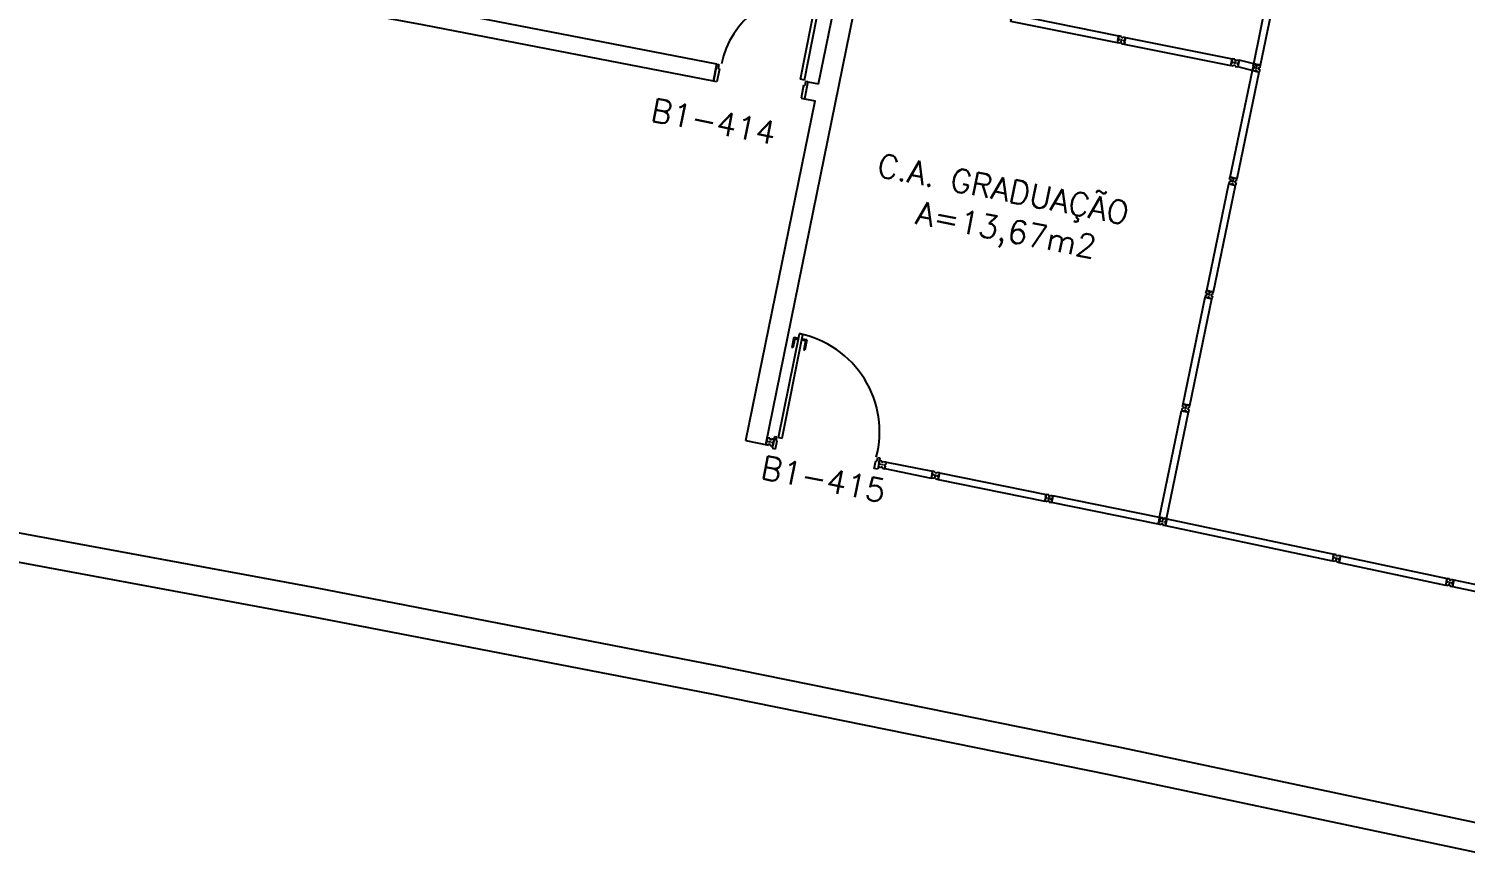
# Model space of a CAD drawing. Extents: x 26 to 324, y 73 to 188.
# Drawn here: x 254.72 to 267.13, y 152.65 to 159.82 of the extents above; entities that cross this region are included whole.
import ezdxf

# ---------------------------------------------------------------- set-up
doc = ezdxf.new("R2010")
doc.units = 0
doc.header["$LTSCALE"] = 0.01
doc.header["$MEASUREMENT"] = 0
doc.layers.get('0').update_dxf_attribs({"linetype": 'CONTINUOUS'})
for name, color, linetype in [('ALV', 2, 'CONTINUOUS'), ('BANC', 2, 'CONTINUOUS'), ('DIV', 2, 'CONTINUOUS'), ('PORTA', 2, 'CONTINUOUS'), ('TEXTO', 2, 'CONTINUOUS'), ('TEXTO-ENDEREÇO', 2, 'CONTINUOUS'), ('ÁREA', 2, 'CONTINUOUS')]:
    doc.layers.add(name, color=color, linetype=linetype)
doc.styles.add('UNB-100', font='simplex.shx', dxfattribs={"height": 0.2})
doc.styles.add('UNB-100-1', font='simplex.shx', dxfattribs={"height": 0.2})

# ---------------------------------------------------------------- blocks, each defined once
blk = doc.blocks.new('PDV2E-SLC')
at = {"layer": 'DIV', "color": 1}
for p, q in [((0.023, 0.925), (0.063, 0.925)), ((0.023, 0.925), (0.023, 0.835)), ((0.033, 0.915), (0.063, 0.915)), ((0.033, 0.915), (0.033, 0.835)), ((0.138, 0.925), (0.097, 0.925)), ((0.128, 0.915), (0.097, 0.915)), ((0.128, 0.915), (0.128, 0.835)), ((0.138, 0.925), (0.138, 0.835)), ((0.033, 0.835), (0.023, 0.835)), ((0.128, 0.835), (0.137, 0.835))]:
    blk.add_line(p, q, dxfattribs=at)
at = {"layer": 'DIV'}
for p, q in [((0.065, 0.05), (0.065, 0.965)), ((0.095, 0.965), (0.065, 0.965)), ((0.095, 0.05), (0.095, 0.965)), ((0.049, 0.05), (0.029, 0.05)), ((0.029, 0.05), (0.029, 0.035)), ((0.029, 0.035), (0.029, -0.035)), ((0.049, 0.02), (0.049, 0.05)), ((0.049, 0.02), (0.059, 0.02)), ((0.059, -0.05), (0.059, 0.02)), ((0.065, 0.05), (0.095, 0.05)), ((0.928, -0.05), (0.928, 0.02)), ((0.938, 0.02), (0.928, 0.02)), ((0.938, 0.05), (0.958, 0.05)), ((0.938, 0.02), (0.938, 0.05)), ((0.958, 0.05), (0.958, 0.035)), ((0.958, 0.035), (0.958, -0.035)), ((0.029, -0.035), (0.029, -0.05)), ((0.029, -0.05), (0.059, -0.05)), ((0.958, -0.05), (0.928, -0.05)), ((0.958, -0.035), (0.958, -0.05))]:
    blk.add_line(p, q, dxfattribs=at)
at = {"layer": 'DIV', "color": 1}
blk.add_arc((0.062, 0.1), 0.865, 356.6786, 90, dxfattribs=at)
blk = doc.blocks.new('MTT-SLC')
for p, q in [((-0.008, 0.03), (-0.03, 0.03)), ((-0.03, 0.03), (-0.03, 0.006)), ((-0.0185, 0.006), (-0.03, 0.006)), ((-0.0185, -0.006), (-0.0185, 0.006)), ((-0.008, 0.03), (-0.008, 0.02)), ((-0.008, 0.02), (0.008, 0.02)), ((-0.0051, 0), (0.0051, 0)), ((0, -0.0051), (0, 0.0051)), ((0.008, 0.03), (0.03, 0.03)), ((0.008, 0.03), (0.008, 0.02)), ((0.0205, -0.006), (0.0205, 0.006)), ((0.0205, 0.006), (0.03, 0.006)), ((0.03, 0.006), (0.03, 0.03)), ((-0.03, -0.03), (-0.03, -0.006)), ((-0.0185, -0.006), (-0.03, -0.006)), ((-0.008, -0.03), (-0.03, -0.03)), ((-0.008, -0.02), (0.008, -0.02)), ((-0.008, -0.03), (-0.008, -0.02)), ((0.008, -0.03), (0.008, -0.02)), ((0.008, -0.03), (0.03, -0.03)), ((0.0205, -0.006), (0.03, -0.006)), ((0.03, -0.006), (0.03, -0.03))]:
    blk.add_line(p, q)
blk = doc.blocks.new('DIVMT-SLC')
for p, q in [((-0.03, 0.03), (-0.03, 0.006)), ((-0.008, 0.03), (-0.03, 0.03)), ((-0.0185, 0.006), (-0.03, 0.006)), ((-0.0185, -0.006), (-0.0185, 0.006)), ((-0.008, 0.03), (-0.008, 0.02)), ((-0.008, 0.02), (0.008, 0.02)), ((-0.0051, 0), (0.0051, 0)), ((0.0051, 0), (-0.0051, 0)), ((-0.0051, 0), (0.0051, 0)), ((0, -0.0051), (0, 0.0051)), ((0, 0.0051), (0, -0.0051)), ((0.008, 0.03), (0.008, 0.02)), ((0.008, 0.03), (0.03, 0.03)), ((0.0205, 0.006), (0.03, 0.006)), ((0.0205, -0.006), (0.0205, 0.006)), ((0.0205, 0.006), (0.0205, -0.006)), ((0.0205, 0.006), (0.03, 0.006)), ((0.97, 0.03), (0.03, 0.03)), ((0.03, 0.006), (0.03, 0.03)), ((0.03, -0.03), (0.03, 0.03)), ((0.03, -0.005), (0.03, 0.005)), ((0.97, -0.03), (0.97, 0.03)), ((0.97, 0.03), (0.97, 0.009)), ((0.97, 0.009), (0.97, 0.027)), ((0.9795, 0.006), (0.97, 0.006)), ((0.97, -0.005), (0.97, 0.005)), ((0.9795, 0.006), (0.9795, -0.006)), ((1.0051, 0), (0.9949, 0)), ((1, 0.0051), (1, -0.0051)), ((-0.0185, -0.006), (-0.03, -0.006)), ((-0.03, -0.03), (-0.03, -0.006)), ((-0.008, -0.03), (-0.03, -0.03)), ((-0.008, -0.03), (-0.008, -0.02)), ((-0.008, -0.02), (0.008, -0.02)), ((0.008, -0.03), (0.008, -0.02)), ((0.008, -0.03), (0.03, -0.03)), ((0.0205, -0.006), (0.03, -0.006)), ((0.0205, -0.006), (0.03, -0.006)), ((0.03, -0.006), (0.03, -0.03)), ((0.97, -0.03), (0.03, -0.03)), ((0.9795, -0.006), (0.97, -0.006)), ((0.97, -0.009), (0.97, -0.027))]:
    blk.add_line(p, q)
blk = doc.blocks.new('DIV-SLC')
for p, q in [((-0.0051, 0), (0.0051, 0)), ((0, -0.0051), (0, 0.0051)), ((0.0205, 0.006), (0.03, 0.006)), ((0.0205, -0.006), (0.0205, 0.006)), ((0.03, 0.03), (0.97, 0.03)), ((0.03, 0.03), (0.03, -0.03)), ((0.03, 0.009), (0.03, 0.027)), ((0.03, 0.005), (0.03, -0.005)), ((0.97, 0.03), (0.97, -0.03)), ((0.9795, 0.006), (0.97, 0.006)), ((0.97, 0.005), (0.97, -0.005)), ((0.9795, -0.006), (0.9795, 0.006)), ((1.0051, 0), (0.9949, 0)), ((0.9949, 0), (1.0051, 0)), ((1, -0.0051), (1, 0.0051)), ((0.0205, -0.006), (0.03, -0.006)), ((0.03, -0.03), (0.03, -0.009)), ((0.03, -0.009), (0.03, -0.027)), ((0.03, -0.03), (0.97, -0.03)), ((0.9795, -0.006), (0.97, -0.006))]:
    blk.add_line(p, q)
blk = doc.blocks.new('PD80-SLC')
for p, q in [((-0.777, 0.01), (-0.777, -0.03)), ((-0.777, 0.01), (-0.687, 0.01)), ((-0.687, 0), (-0.687, 0.01)), ((-0.075, 0), (0.075, 0)), ((-0.075, 0), (-0.075, -0.02)), ((0.075, -0.03), (0.075, 0)), ((-0.817, -0.065), (-0.817, -0.03)), ((-0.085, -0.03), (-0.817, -0.03)), ((-0.085, -0.065), (-0.817, -0.065)), ((-0.777, -0.105), (-0.777, -0.065)), ((-0.777, -0.105), (-0.687, -0.105)), ((-0.767, 0), (-0.767, -0.03)), ((-0.767, 0), (-0.687, 0)), ((-0.767, -0.095), (-0.767, -0.065)), ((-0.767, -0.095), (-0.687, -0.095)), ((-0.687, -0.095), (-0.687, -0.105)), ((-0.085, -0.03), (-0.085, -0.065)), ((-0.075, -0.02), (-0.04, -0.02)), ((-0.04, -0.03), (-0.04, -0.02)), ((-0.04, -0.03), (0.075, -0.03)), ((-0.075, -0.781), (-0.04, -0.781)), ((-0.075, -0.801), (-0.075, -0.781)), ((-0.075, -0.801), (0.075, -0.801)), ((-0.075, -0.802), (0.075, -0.802)), ((-0.04, -0.771), (0.075, -0.771)), ((-0.04, -0.771), (-0.04, -0.781)), ((0.075, -0.771), (0.075, -0.801))]:
    blk.add_line(p, q)
blk.add_arc((-0.085, -0.03), 0.731, 182.6571, 270)

msp = doc.modelspace()

# ---------------------------------------------------------------- linework, layer by layer
at = {"layer": 'ALV'}
for p, q in [((261.092, 156.228), (262.714, 164.209)), ((261.546, 159.343), (262.513, 164.095)), ((260.667, 159.513), (258.243, 159.983)), ((260.638, 159.366), (260.667, 159.513)), ((261.454, 159.36), (261.425, 159.213)), ((261.454, 159.36), (261.546, 159.343)), ((260.919, 156.264), (261.516, 159.196)), ((261.425, 159.213), (261.516, 159.196))]:
    msp.add_line(p, q, dxfattribs=at)
msp.add_lwpolyline([(260.638, 159.366), (258.125, 159.853), (255.571, 160.326)], dxfattribs=at)
at = {"layer": 'BANC'}
for p, q in [((257.201, 154.99), (253.741, 155.631)), ((257.156, 154.744), (253.696, 155.385)), ((260.657, 154.32), (257.203, 154.99)), ((260.61, 154.074), (257.156, 154.744)), ((264.108, 153.62), (260.659, 154.319)), ((264.058, 153.375), (260.61, 154.074)), ((267.552, 152.891), (264.11, 153.62)), ((267.5, 152.647), (264.058, 153.375))]:
    msp.add_line(p, q, dxfattribs=at)
at = {"layer": 'DIV'}
for p, q in [((265.108, 159.501), (265.113, 159.525)), ((265.129, 159.497), (265.108, 159.501)), ((265.124, 159.522), (265.113, 159.525)), ((265.12, 159.56), (265.115, 159.537)), ((265.126, 159.534), (265.115, 159.537)), ((265.141, 159.556), (265.12, 159.56)), ((265.126, 159.534), (265.124, 159.522)), ((265.129, 159.497), (265.131, 159.507)), ((265.131, 159.507), (265.147, 159.503)), ((265.138, 159.526), (265.148, 159.524)), ((265.148, 159.524), (265.138, 159.526)), ((265.138, 159.526), (265.148, 159.524)), ((265.141, 159.556), (265.139, 159.546)), ((265.139, 159.546), (265.155, 159.543)), ((265.142, 159.52), (265.144, 159.53)), ((265.144, 159.53), (265.142, 159.52)), ((265.145, 159.494), (265.147, 159.503)), ((265.145, 159.494), (265.167, 159.489)), ((265.157, 159.552), (265.155, 159.543)), ((265.157, 159.552), (265.179, 159.548)), ((265.162, 159.515), (265.165, 159.526)), ((265.165, 159.526), (265.162, 159.515)), ((265.162, 159.515), (265.172, 159.513)), ((265.162, 159.515), (265.172, 159.513)), ((265.165, 159.526), (265.174, 159.525)), ((265.165, 159.526), (265.174, 159.525)), ((265.179, 159.548), (265.167, 159.489)), ((265.172, 159.513), (265.167, 159.489)), ((265.293, 159.458), (265.167, 159.489)), ((265.174, 159.524), (265.172, 159.514)), ((265.174, 159.525), (265.179, 159.548)), ((265.305, 159.517), (265.179, 159.548)), ((265.305, 159.517), (265.293, 159.458)), ((265.301, 159.496), (265.305, 159.514)), ((260.919, 156.264), (261.114, 156.224)), ((261.122, 156.253), (261.132, 156.251)), ((261.126, 156.247), (261.128, 156.257)), ((261.146, 156.242), (261.149, 156.254)), ((261.146, 156.242), (261.156, 156.24)), ((261.149, 156.254), (261.158, 156.252)), ((261.163, 156.275), (261.151, 156.217)), ((261.151, 156.217), (261.155, 156.237)), ((261.155, 156.237), (261.151, 156.219)), ((261.158, 156.251), (261.156, 156.241)), ((261.159, 156.255), (261.162, 156.272)), ((262.12, 156.02), (262.52, 155.939)), ((262.132, 156.077), (262.532, 155.998)), ((262.532, 155.998), (262.52, 155.939)), ((262.527, 155.973), (262.525, 155.963)), ((262.528, 155.974), (262.532, 155.998)), ((262.537, 155.972), (262.528, 155.974)), ((262.537, 155.972), (262.528, 155.974)), ((262.554, 155.993), (262.532, 155.998)), ((262.535, 155.96), (262.537, 155.972)), ((262.537, 155.972), (262.535, 155.96)), ((262.554, 155.993), (262.552, 155.983)), ((262.568, 155.98), (262.552, 155.983)), ((262.555, 155.957), (262.557, 155.967)), ((262.557, 155.967), (262.555, 155.957)), ((262.57, 155.99), (262.568, 155.98)), ((262.57, 155.99), (262.591, 155.986)), ((262.591, 155.986), (262.586, 155.962)), ((262.525, 155.962), (262.52, 155.939)), ((262.542, 155.934), (262.52, 155.939)), ((262.535, 155.96), (262.525, 155.962)), ((262.535, 155.96), (262.525, 155.962)), ((262.542, 155.934), (262.544, 155.944)), ((262.56, 155.941), (262.544, 155.944)), ((262.561, 155.961), (262.551, 155.963)), ((262.551, 155.963), (262.561, 155.961)), ((262.561, 155.961), (262.551, 155.963)), ((262.558, 155.931), (262.56, 155.941)), ((262.558, 155.931), (262.579, 155.927)), ((262.575, 155.964), (262.573, 155.953)), ((262.573, 155.953), (262.584, 155.95)), ((262.575, 155.964), (262.586, 155.962)), ((262.579, 155.927), (262.584, 155.95)), ((264.514, 155.565), (264.524, 155.563)), ((264.518, 155.559), (264.52, 155.569)), ((264.538, 155.554), (264.54, 155.566)), ((264.538, 155.554), (264.547, 155.552)), ((264.54, 155.566), (264.549, 155.564)), ((264.554, 155.587), (264.542, 155.529)), ((264.542, 155.529), (264.546, 155.549)), ((264.542, 155.529), (265.984, 155.223)), ((264.546, 155.549), (264.543, 155.531)), ((264.549, 155.563), (264.547, 155.553)), ((264.55, 155.567), (264.554, 155.584)), ((264.554, 155.587), (265.997, 155.282)), ((265.997, 155.282), (265.984, 155.223)), ((265.989, 155.247), (265.984, 155.223)), ((266.006, 155.219), (265.984, 155.223)), ((265.999, 155.245), (265.989, 155.247)), ((265.999, 155.245), (265.989, 155.247)), ((265.992, 155.257), (265.99, 155.248)), ((265.992, 155.258), (265.997, 155.282)), ((266.001, 155.256), (265.992, 155.258)), ((266.001, 155.256), (265.992, 155.258)), ((266.018, 155.277), (265.997, 155.282)), ((265.999, 155.245), (266.001, 155.256)), ((266.001, 155.256), (265.999, 155.245)), ((266.006, 155.219), (266.008, 155.228)), ((266.024, 155.225), (266.008, 155.228)), ((266.025, 155.245), (266.015, 155.247)), ((266.015, 155.247), (266.025, 155.245)), ((266.025, 155.245), (266.015, 155.247)), ((266.018, 155.277), (266.016, 155.268)), ((266.032, 155.264), (266.016, 155.268)), ((266.019, 155.241), (266.021, 155.251)), ((266.021, 155.251), (266.019, 155.241)), ((266.022, 155.215), (266.024, 155.225)), ((266.034, 155.274), (266.032, 155.264)), ((266.034, 155.274), (266.056, 155.269)), ((266.039, 155.248), (266.037, 155.237)), ((266.037, 155.237), (266.048, 155.234)), ((266.039, 155.248), (266.051, 155.246)), ((266.043, 155.211), (266.048, 155.234)), ((266.056, 155.269), (266.051, 155.246)), ((266.022, 155.215), (266.043, 155.211))]:
    msp.add_line(p, q, dxfattribs=at)

# ---------------------------------------------------------------- block references
for name, p, rotation in [('DIVMT-SLC', (265.529, 160.461), 258.455120507288), ('DIV-SLC', (264.163, 159.721), 168.6452035252611), ('MTT-SLC', (264.163, 159.721), 167.2477197906963), ('DIVMT-SLC', (265.329, 159.481), 258.3130319865706), ('DIVMT-SLC', (265.125, 158.502), 258.3130319865706), ('DIVMT-SLC', (264.92, 157.523), 258.3604506451483), ('PDV2E-SLC', (261.128, 156.252), 348.636528111543), ('DIVMT-SLC', (264.718, 156.544), 258.3163629525587), ('MTT-SLC', (261.127, 156.252), 348.6157019818994), ('MTT-SLC', (262.096, 156.055), 168.4551205072851), ('DIVMT-SLC', (263.536, 155.762), 168.5546596204563), ('MTT-SLC', (264.519, 155.564), 348.1279019818994), ('DIVMT-SLC', (266.998, 155.037), 168.0668596204563), ('DIV-SLC', (266.998, 155.037), 347.9703642060337)]:
    msp.add_blockref(name, p, dxfattribs=dict(at, rotation=rotation))
at = {"layer": 'DIV', "xscale": -1}
for name, p, rotation in [('DIV-SLC', (264.163, 159.721), 168.6769026095147), ('DIVMT-SLC', (263.536, 155.762), 168.5546596203485)]:
    msp.add_blockref(name, p, dxfattribs=dict(at, rotation=rotation))
at = {"layer": 'PORTA', "rotation": 259.0415158460081}
msp.add_blockref('PD80-SLC', (261.439, 159.287), dxfattribs=at)

# ---------------------------------------------------------------- texts
at = {"layer": 'TEXTO', "style": 'UNB-100'}
msp.add_text('C.A. GRADUAÇÃO', height=0.2, rotation=348.8779, dxfattribs=at).set_placement((262.042, 158.548))
at = {"layer": 'TEXTO-ENDEREÇO', "style": 'UNB-100-1'}
for s, rotation, p in [('B1-414', 348.9524, (260.086, 159.024)), ('B1-415', 348.709, (261.036, 155.938))]:
    msp.add_text(s, height=0.2, rotation=rotation, dxfattribs=at).set_placement(p)
at = {"layer": 'ÁREA', "style": 'UNB-100'}
msp.add_text('A=13,67m2', height=0.2, rotation=348.8779, dxfattribs=at).set_placement((262.375, 158.137))

doc.saveas('drawing.dxf')
